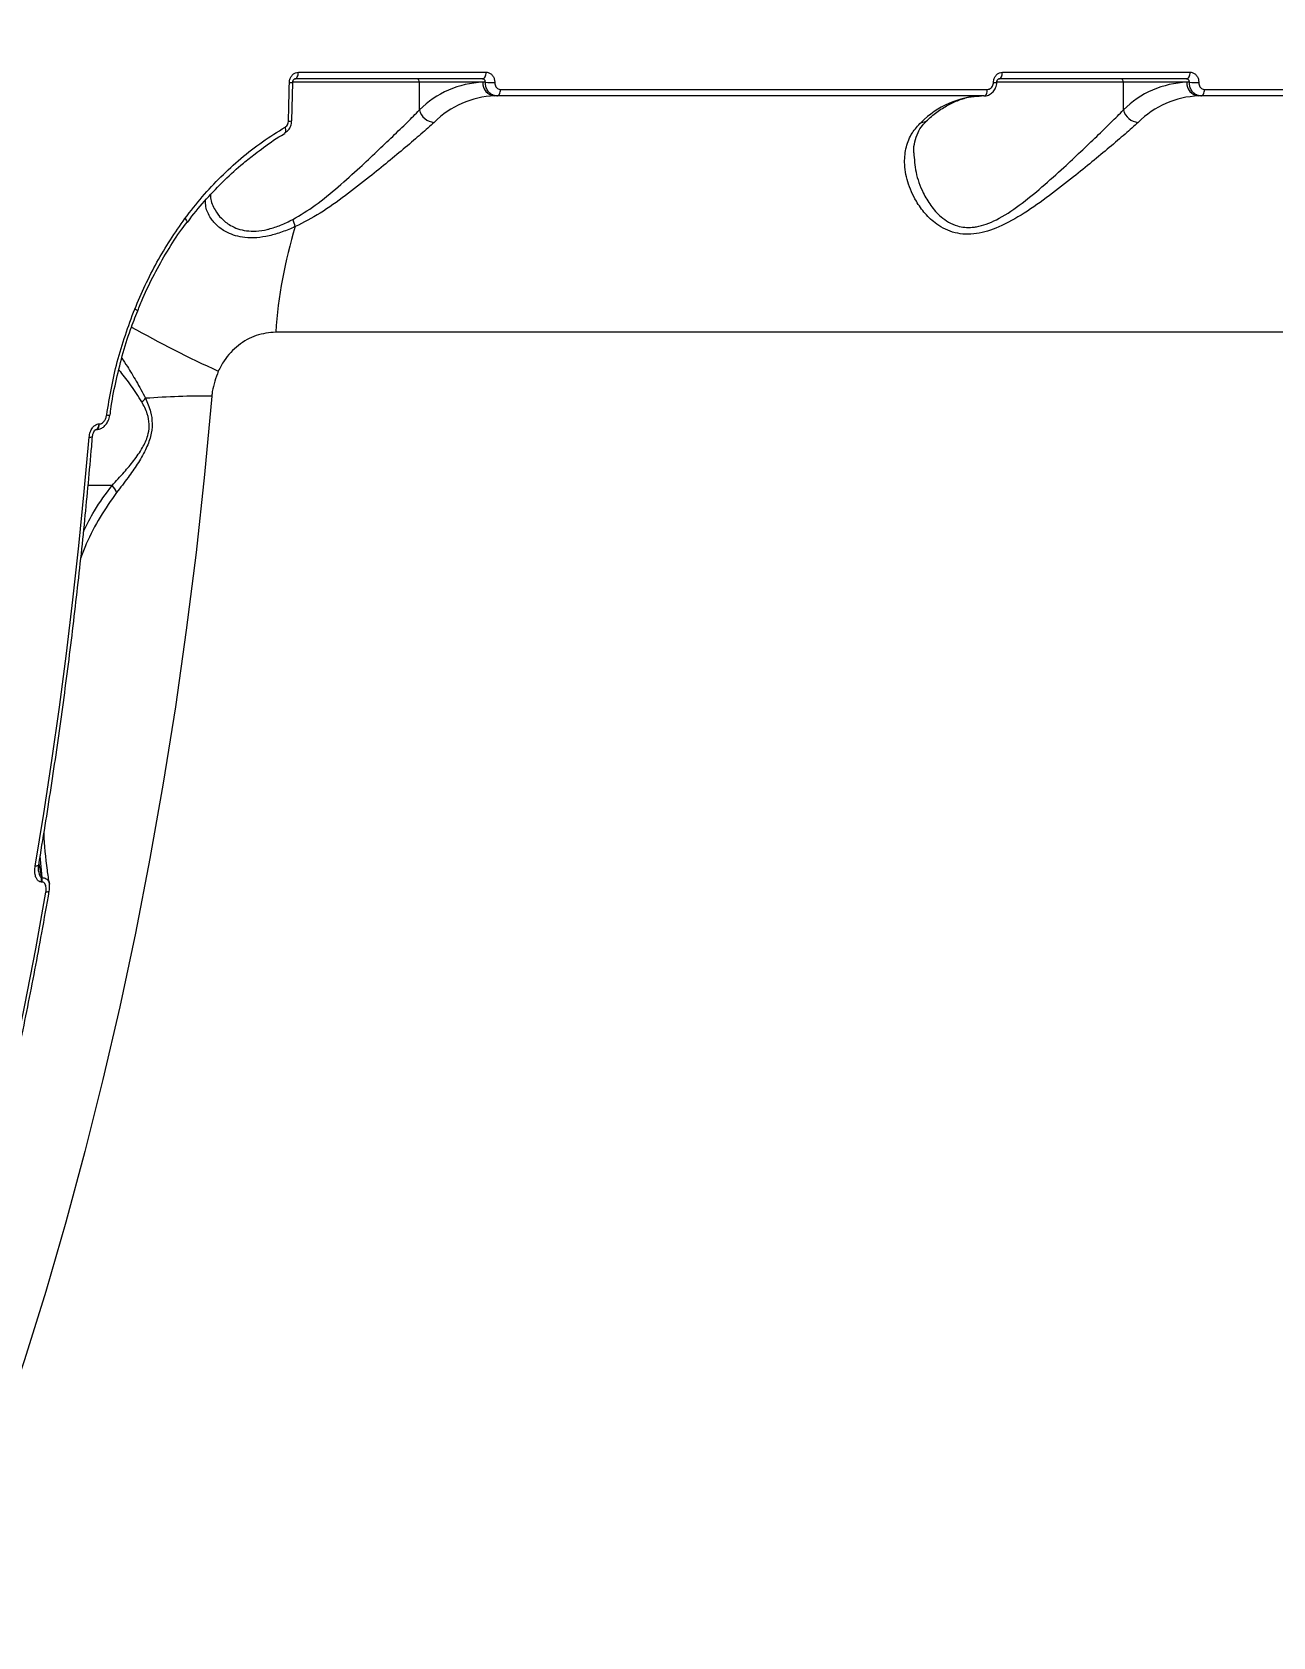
# Model space of a CAD drawing. Header units: millimetres. Extents: x -11024 to 8278, y -7837 to 5770.
# Drawn here: x 3032.8 to 3214.1, y 820 to 1054.5 of the extents above; entities that cross this region are included whole.
import ezdxf

# ---------------------------------------------------------------- set-up
doc = ezdxf.new("R2010")
doc.units = ezdxf.units.MM
for name, color, linetype in [('DIKOM_ОБЪЕКТ', 7, 'Continuous'), ('DIKOM_РАЗМЕР_ЗОНА', 7, 'Continuous'), ('DIKOM_РАЗМЕР_ОБЪЕКТА', 7, 'Continuous')]:
    doc.layers.add(name, color=color, linetype=linetype)
doc.styles.add('style1', font='arial.ttf', dxfattribs={"width": 0.8})
doc.dimstyles.new('1-50', dxfattribs={"dimtxt": 300, "dimasz": 200, "dimexe": 100, "dimexo": 0, "dimgap": 100, "dimtad": 1, "dimtxsty": 'style1', "dimcen": 200, "dimclrd": 7, "dimclre": 7, "dimclrt": 7, "dimadec": 1, "dimazin": 2, "dimtfac": 1, "dimtmove": 0, "dimatfit": 2, "dimfxl": 0, "dimlwd": 25, "dimlwe": 18, "dimarcsym": 0})

# ---------------------------------------------------------------- blocks, each defined once
blk = doc.blocks.new('*D9')
at = {"layer": 'Defpoints', "color": 0, "transparency": 16777216}
for p in [(3740.68, 3707.51), (-8191.56, -3797.25), (-1076.12, -3797.25)]:
    blk.add_point(p, dxfattribs=at)
at = {"layer": 'DIKOM_РАЗМЕР_ОБЪЕКТА', "color": 7, "lineweight": 18, "transparency": 16777216}
for p, q in [((3740.68, 3707.51), (-8291.56, 3707.51)), ((-1076.12, -3797.25), (-8291.56, -3797.25))]:
    blk.add_line(p, q, dxfattribs=at)
at = {"layer": 'DIKOM_РАЗМЕР_ОБЪЕКТА', "color": 7, "lineweight": 25, "transparency": 16777216}
blk.add_line((-8191.56, 3507.51), (-8191.56, -3597.25), dxfattribs=at)
at = {"layer": 'DIKOM_РАЗМЕР_ОБЪЕКТА', "color": 7, "transparency": 16777216}
for points in [[(-8224.9, 3507.51), (-8158.23, 3507.51), (-8191.56, 3707.51)], [(-8224.9, -3597.25), (-8158.23, -3597.25), (-8191.56, -3797.25)]]:
    blk.add_solid(points, dxfattribs=at)
at = {"layer": 'DIKOM_РАЗМЕР_ОБЪЕКТА', "color": 7, "transparency": 16777216, "insert": (-8444.74, -44.87), "char_height": 300, "attachment_point": 5, "rotation": 90, "style": 'style1'}
blk.add_mtext('7500', dxfattribs=at)
blk = doc.blocks.new('*D11')
at = {"layer": 'Defpoints', "color": 0, "transparency": 16777216}
for p in [(3316.13, 5770.14), (-10574.15, -5797.25), (-1580.09, -5797.25)]:
    blk.add_point(p, dxfattribs=at)
at = {"layer": 'DIKOM_РАЗМЕР_ЗОНА', "color": 7, "lineweight": 18, "transparency": 16777216}
for p, q in [((3316.13, 5770.14), (-10674.15, 5770.14)), ((-1580.09, -5797.25), (-10674.15, -5797.25))]:
    blk.add_line(p, q, dxfattribs=at)
at = {"layer": 'DIKOM_РАЗМЕР_ЗОНА', "color": 7, "lineweight": 25, "transparency": 16777216}
blk.add_line((-10574.15, 5570.14), (-10574.15, -5597.25), dxfattribs=at)
at = {"layer": 'DIKOM_РАЗМЕР_ЗОНА', "color": 7, "transparency": 16777216}
for points in [[(-10607.49, 5570.14), (-10540.82, 5570.14), (-10574.15, 5770.14)], [(-10607.49, -5597.25), (-10540.82, -5597.25), (-10574.15, -5797.25)]]:
    blk.add_solid(points, dxfattribs=at)
at = {"layer": 'DIKOM_РАЗМЕР_ЗОНА', "color": 7, "transparency": 16777216, "insert": (-10827.33, -172.99), "char_height": 300, "attachment_point": 5, "rotation": 90, "style": 'style1'}
blk.add_mtext('11500', dxfattribs=at)

msp = doc.modelspace()

# ---------------------------------------------------------------- linework, layer by layer
at = {"layer": 'DIKOM_ОБЪЕКТ', "color": 7, "linetype": 'Continuous', "lineweight": 15}
for p, q in [((3071.738, 1048.636), (3099.167, 1048.636)), ((3174.598, 1048.636), (3202.027, 1048.636)), ((3070.779, 1041.531), (3070.909, 1047.151)), ((3089.425, 1047.171), (3070.866, 1047.171)), ((3098.653, 1047.671), (3071.223, 1047.671)), ((3089.425, 1043.12), (3089.425, 1047.171)), ((3098.693, 1047.171), (3089.425, 1047.171)), ((3099.053, 1047.171), (3098.693, 1047.171)), ((3101.262, 1046.13), (3172.406, 1046.13)), ((3192.285, 1047.171), (3173.726, 1047.171)), ((3201.512, 1047.671), (3174.083, 1047.671)), ((3192.285, 1043.12), (3192.285, 1047.171)), ((3201.553, 1047.171), (3192.285, 1047.171)), ((3201.913, 1047.171), (3201.553, 1047.171)), ((3204.122, 1046.13), (3275.267, 1046.13)), ((3100.747, 1045.171), (3100.407, 1045.171)), ((3171.892, 1045.171), (3100.747, 1045.171)), ((3203.607, 1045.171), (3203.267, 1045.171)), ((3274.752, 1045.171), (3203.607, 1045.171)), ((3368.438, 1010.668), (3068.429, 1010.668)), ((3042.616, 997.267), (3042.696, 997.267)), ((3044.207, 998.586), (3044.208, 998.581)), ((3042.128, 996.424), (3042.188, 996.424)), ((3044.514, 988.254), (3041.003, 988.254)), ((3034.29, 930.965), (3034.021, 934.166)), ((3033.824, 932.968), (3034.186, 930.965)), ((3034.186, 930.965), (3034.29, 930.965)), ((3034.292, 930.318), (3034.188, 930.318))]:
    msp.add_line(p, q, dxfattribs=at)
at = {"layer": 'DIKOM_ОБЪЕКТ', "color": 7, "linetype": 'Continuous', "lineweight": 15, "flags": 128}
for points in [[(3071.223, 1047.671), (3071.321, 1047.689), (3071.416, 1047.744), (3071.504, 1047.832), (3071.581, 1047.951), (3071.645, 1048.097), (3071.694, 1048.264), (3071.725, 1048.446), (3071.738, 1048.636)], [(3098.653, 1047.671), (3098.751, 1047.689), (3098.845, 1047.744), (3098.933, 1047.832), (3099.01, 1047.951), (3099.074, 1048.097), (3099.123, 1048.264), (3099.154, 1048.446), (3099.167, 1048.636)], [(3174.083, 1047.671), (3174.181, 1047.689), (3174.276, 1047.744), (3174.364, 1047.832), (3174.441, 1047.951), (3174.505, 1048.097), (3174.554, 1048.264), (3174.585, 1048.446), (3174.598, 1048.636)], [(3201.512, 1047.671), (3201.611, 1047.689), (3201.705, 1047.744), (3201.793, 1047.832), (3201.87, 1047.951), (3201.935, 1048.097), (3201.983, 1048.264), (3202.014, 1048.446), (3202.027, 1048.636)], [(3070.294, 1041.506), (3070.312, 1042.209), (3070.33, 1042.912), (3070.347, 1043.616), (3070.364, 1044.319), (3070.38, 1045.022), (3070.395, 1045.726), (3070.41, 1046.429), (3070.424, 1047.132)], [(3100.747, 1045.171), (3100.845, 1045.189), (3100.939, 1045.243), (3101.026, 1045.331), (3101.104, 1045.449), (3101.168, 1045.594), (3101.216, 1045.76), (3101.248, 1045.941), (3101.262, 1046.13)], [(3171.892, 1045.171), (3171.99, 1045.189), (3172.084, 1045.243), (3172.171, 1045.331), (3172.249, 1045.449), (3172.313, 1045.594), (3172.362, 1045.76), (3172.393, 1045.941), (3172.406, 1046.13)], [(3203.607, 1045.171), (3203.705, 1045.189), (3203.799, 1045.243), (3203.887, 1045.331), (3203.964, 1045.449), (3204.028, 1045.594), (3204.077, 1045.76), (3204.108, 1045.941), (3204.122, 1046.13)], [(3069.783, 1039.798), (3069.829, 1039.833), (3069.879, 1039.909), (3069.908, 1040.012), (3069.914, 1040.139), (3069.898, 1040.285), (3069.859, 1040.444), (3069.8, 1040.612)], [(3055.453, 1026.758), (3055.472, 1026.799), (3055.466, 1026.865), (3055.431, 1026.949), (3055.367, 1027.047), (3055.279, 1027.157), (3055.168, 1027.273)], [(3059.086, 1001.323), (3058.024, 989.855), (3056.783, 978.456), (3055.363, 967.135), (3053.766, 955.904), (3051.993, 944.772), (3050.046, 933.751), (3047.928, 922.85), (3045.638, 912.079), (3043.181, 901.449), (3040.558, 890.97), (3037.771, 880.651), (3034.824, 870.501), (3031.718, 860.531), (3028.458, 850.749), (3025.045, 841.165), (3021.484, 831.788), (3017.776, 822.626), (3013.927, 813.687)], [(3042.098, 996.424), (3042.103, 996.424), (3042.247, 996.462), (3042.381, 996.577), (3042.492, 996.76), (3042.572, 996.996), (3042.616, 997.267)], [(3042.189, 996.424), (3042.328, 996.462), (3042.461, 996.577), (3042.573, 996.76), (3042.653, 996.996), (3042.696, 997.267)], [(3033.301, 932.659), (3034.554, 940.354), (3035.731, 948.094), (3036.832, 955.876), (3037.855, 963.698), (3038.801, 971.557), (3039.668, 979.45), (3040.458, 987.373), (3041.168, 995.325)], [(3033.797, 932.804), (3033.796, 932.797), (3033.763, 932.75), (3033.694, 932.711), (3033.591, 932.683), (3033.458, 932.665), (3033.301, 932.659)], [(3020.483, 864.538), (3022.578, 872.311), (3024.589, 880.167), (3026.516, 888.103), (3028.356, 896.116), (3030.11, 904.201), (3031.777, 912.356), (3033.355, 920.576), (3034.845, 928.859)], [(3035.342, 929.008), (3035.336, 928.989), (3035.298, 928.945), (3035.226, 928.908), (3035.124, 928.881), (3034.996, 928.865), (3034.845, 928.859)]]:
    msp.add_lwpolyline(points, dxfattribs=at)
at = {"layer": 'DIKOM_ОБЪЕКТ', "color": 7, "linetype": 'Continuous', "lineweight": 15}
for centre, radius, start, end in [((3070.574, 1049.579), 2.451, 266.49612, 277.86582), ((3088.957, 1047.204), 0.469, 355.95067, 85.25642), ((3099.191, 1033.402), 13.777, 92.07038, 135.14167), ((3100.562, 1047.038), 1.874, 175.93985, 265.26162), ((3100.377, 1070.109), 22.977, 266.6958, 270.1186), ((3173.434, 1049.581), 2.453, 266.5012, 277.86074), ((3191.817, 1047.204), 0.469, 355.96798, 85.2391), ((3202.051, 1033.403), 13.777, 92.07042, 135.14271), ((3203.422, 1047.038), 1.874, 175.94719, 265.26215), ((3203.237, 1070.088), 22.956, 266.69426, 270.12015), ((3100.882, 1032.058), 13.122, 92.0722, 135.14076), ((3172.027, 1032.057), 13.122, 92.0724, 135.13942), ((3203.742, 1032.057), 13.122, 92.0724, 135.13942), ((3070.443, 1043.319), 1.819, 265.27507, 280.62938), ((3091.732, 1043.683), 2.375, 193.71646, 266.34037), ((3162.76, 1042.628), 1.315, 268.47031, 311.67783), ((3194.592, 1043.683), 2.375, 193.70998, 266.34061), ((3065.168, 1024.615), 6.276, 13.47306, 23.54966), ((3135.8, 1006.207), 67.519, 162.88505, 176.21144), ((3047.594, 1013.221), 0.853, 41.25671, 74.57256), ((3133.593, 1165.485), 176.571, 240.73609, 245.38071), ((3058.53, 872.816), 128.508, 89.75211, 94.07183), ((3047.28, 1002.759), 2.759, 304.53573, 320.38368), ((3043.935, 999.449), 0.91, 256.72461, 287.44104), ((3041.314, 995.983), 0.674, 257.52637, 300.53523), ((3042.706, 986.334), 2.637, 19.99784, 46.72324), ((3032.318, 930.635), 1.897, 350.39168, 10.03054), ((3032.422, 930.635), 1.897, 350.39168, 10.03054)]:
    msp.add_arc(centre, radius, start, end, dxfattribs=at)
for points, knots in [([(3070.424, 1047.132), (3070.432, 1047.244), (3070.454, 1047.523), (3070.616, 1047.946), (3070.914, 1048.327), (3071.303, 1048.586), (3071.593, 1048.619), (3071.738, 1048.636)], [0, 0, 0, 0, 0.141866, 0.356722, 0.5712777, 0.7857213, 1, 1, 1, 1]), ([(3099.167, 1048.636), (3099.262, 1048.629), (3099.5, 1048.61), (3099.858, 1048.431), (3100.178, 1048.09), (3100.392, 1047.64), (3100.414, 1047.302), (3100.425, 1047.132)], [0, 0, 0, 0, 0.1405579, 0.355065, 0.5698646, 0.7848762, 1, 1, 1, 1]), ([(3173.284, 1047.132), (3173.292, 1047.244), (3173.314, 1047.523), (3173.476, 1047.946), (3173.774, 1048.327), (3174.163, 1048.586), (3174.453, 1048.619), (3174.598, 1048.636)], [0, 0, 0, 0, 0.1418637, 0.3567686, 0.5713707, 0.7857073, 1, 1, 1, 1]), ([(3202.027, 1048.636), (3202.122, 1048.629), (3202.36, 1048.61), (3202.718, 1048.43), (3203.039, 1048.09), (3203.252, 1047.64), (3203.274, 1047.302), (3203.285, 1047.132)], [0, 0, 0, 0, 0.140639, 0.3550887, 0.5698805, 0.7848841, 1, 1, 1, 1]), ([(3070.913, 1047.151), (3070.913, 1047.182), (3070.913, 1047.268), (3070.954, 1047.405), (3071.022, 1047.536), (3071.104, 1047.623), (3071.184, 1047.668), (3071.209, 1047.673), (3071.225, 1047.671), (3071.226, 1047.67)], [0, 0, 0, 0, 0.083543, 0.2334993, 0.387169, 0.5494609, 0.7300234, 0.9905998, 1, 1, 1, 1]), ([(3099.053, 1047.171), (3099.051, 1047.227), (3099.048, 1047.339), (3098.983, 1047.489), (3098.88, 1047.602), (3098.763, 1047.662), (3098.684, 1047.668), (3098.653, 1047.671)], [0, 0, 0, 0, 0.2155009, 0.430778, 0.6455616, 0.8597585, 1, 1, 1, 1]), ([(3100.747, 1045.171), (3100.621, 1045.18), (3100.303, 1045.205), (3099.824, 1045.444), (3099.393, 1045.896), (3099.103, 1046.496), (3099.07, 1046.946), (3099.053, 1047.171)], [0, 0, 0, 0, 0.1407368, 0.3554298, 0.5703125, 0.7851838, 1, 1, 1, 1]), ([(3100.425, 1047.132), (3100.432, 1047.02), (3100.446, 1046.794), (3100.588, 1046.494), (3100.801, 1046.267), (3101.04, 1046.147), (3101.199, 1046.135), (3101.262, 1046.13)], [0, 0, 0, 0, 0.21513556, 0.43014861, 0.64501254, 0.85954029, 1, 1, 1, 1]), ([(3171.925, 1045.19), (3171.977, 1045.185), (3172.248, 1045.162), (3172.73, 1045.349), (3173.277, 1045.76), (3173.638, 1046.372), (3173.797, 1046.875), (3173.764, 1047.137), (3173.762, 1047.153)], [0, 0, 0, 0, 0.0531744, 0.2781864, 0.5038135, 0.7375314, 0.9841297, 1, 1, 1, 1]), ([(3172.406, 1046.13), (3172.503, 1046.141), (3172.696, 1046.163), (3172.956, 1046.336), (3173.155, 1046.59), (3173.264, 1046.872), (3173.278, 1047.058), (3173.284, 1047.132)], [0, 0, 0, 0, 0.2143108, 0.4286185, 0.643206, 0.858079, 1, 1, 1, 1]), ([(3173.773, 1047.151), (3173.773, 1047.182), (3173.774, 1047.268), (3173.814, 1047.405), (3173.882, 1047.536), (3173.964, 1047.623), (3174.044, 1047.668), (3174.069, 1047.673), (3174.085, 1047.671), (3174.086, 1047.67)], [0, 0, 0, 0, 0.0835582, 0.2335284, 0.3871289, 0.5494357, 0.7302112, 0.9908117, 1, 1, 1, 1]), ([(3201.913, 1047.171), (3201.912, 1047.227), (3201.909, 1047.339), (3201.843, 1047.489), (3201.741, 1047.602), (3201.623, 1047.662), (3201.544, 1047.668), (3201.512, 1047.671)], [0, 0, 0, 0, 0.2154611, 0.4308093, 0.64537, 0.8595274, 1, 1, 1, 1]), ([(3203.607, 1045.171), (3203.481, 1045.18), (3203.163, 1045.205), (3202.684, 1045.444), (3202.253, 1045.896), (3201.963, 1046.496), (3201.93, 1046.946), (3201.913, 1047.171)], [0, 0, 0, 0, 0.1407048, 0.3554455, 0.5702907, 0.7851729, 1, 1, 1, 1]), ([(3203.285, 1047.132), (3203.292, 1047.02), (3203.307, 1046.794), (3203.448, 1046.494), (3203.661, 1046.267), (3203.9, 1046.147), (3204.059, 1046.135), (3204.122, 1046.13)], [0, 0, 0, 0, 0.2151603, 0.4302404, 0.6449718, 0.8595242, 1, 1, 1, 1]), ([(3163.639, 1041.649), (3163.908, 1041.888), (3164.693, 1042.586), (3166.021, 1043.525), (3167.619, 1044.37), (3169.236, 1044.923), (3170.547, 1045.148), (3171.322, 1045.165), (3171.552, 1045.171)], [0, 0, 0, 0, 0.10338663, 0.30191576, 0.50173509, 0.70475224, 0.91246395, 1, 1, 1, 1]), ([(3069.778, 1039.82), (3069.859, 1039.862), (3070.139, 1040.008), (3070.493, 1040.461), (3070.756, 1041.023), (3070.748, 1041.4), (3070.745, 1041.532)], [0, 0, 0, 0, 0.1326388, 0.4638292, 0.8122683, 1, 1, 1, 1]), ([(3069.8, 1040.612), (3069.883, 1040.673), (3070.05, 1040.795), (3070.219, 1041.084), (3070.285, 1041.334), (3070.292, 1041.476), (3070.294, 1041.506)], [0, 0, 0, 0, 0.3056687, 0.6115392, 0.9179863, 1, 1, 1, 1]), ([(3070.922, 1027.122), (3072.028, 1027.786), (3074.353, 1029.182), (3077.586, 1031.895), (3080.561, 1034.58), (3083.22, 1037.068), (3085.542, 1039.289), (3087.689, 1041.362), (3088.846, 1042.535), (3089.425, 1043.12)], [0, 0, 0, 0, 0.14637714, 0.30758191, 0.4690103, 0.60210668, 0.7351125, 0.86764596, 1, 1, 1, 1]), ([(3091.58, 1041.313), (3090.963, 1040.758), (3089.727, 1039.646), (3087.394, 1037.669), (3084.853, 1035.548), (3081.926, 1033.169), (3078.635, 1030.603), (3075.034, 1028.007), (3072.497, 1026.705), (3071.272, 1026.077)], [0, 0, 0, 0, 0.1316592, 0.2634943, 0.3951409, 0.5268791, 0.6883026, 0.8495373, 1, 1, 1, 1]), ([(3194.44, 1041.313), (3193.823, 1040.758), (3192.587, 1039.646), (3190.254, 1037.669), (3187.713, 1035.547), (3184.786, 1033.171), (3181.498, 1030.591), (3177.861, 1028.033), (3174.279, 1025.998), (3171.321, 1025.045), (3169.189, 1024.927), (3167.643, 1025.139), (3166.228, 1025.662), (3164.703, 1026.583), (3163.238, 1027.962), (3161.756, 1030.063), (3160.646, 1032.616), (3160.2, 1035.334), (3160.466, 1037.742), (3161.252, 1039.731), (3162.261, 1040.815), (3162.725, 1041.313)], [0, 0, 0, 0, 0.0554751, 0.1110244, 0.1664979, 0.2220049, 0.2900229, 0.3579642, 0.4226742, 0.4774059, 0.5052463, 0.5330947, 0.5627092, 0.5923751, 0.6404311, 0.6885817, 0.7603252, 0.8320609, 0.8910001, 0.9498664, 1, 1, 1, 1]), ([(3161.654, 1036.881), (3161.65, 1036.932), (3161.602, 1037.508), (3161.781, 1038.502), (3162.196, 1039.778), (3162.81, 1040.811), (3163.39, 1041.387), (3163.65, 1041.645)], [0, 0, 0, 0, 0.0261738, 0.2986235, 0.5705609, 0.8074404, 1, 1, 1, 1]), ([(3161.654, 1036.881), (3161.715, 1035.939), (3161.84, 1033.991), (3162.793, 1031.346), (3164.077, 1029.132), (3165.349, 1027.681), (3166.708, 1026.696), (3168.189, 1026.042), (3169.636, 1025.898), (3171.076, 1026.089), (3172.264, 1026.415), (3174.401, 1027.361), (3177.167, 1029.197), (3180.428, 1031.878), (3183.402, 1034.561), (3186.072, 1037.062), (3188.385, 1039.272), (3190.539, 1041.355), (3191.698, 1042.526), (3192.285, 1043.12)], [0, 0, 0, 0, 0.0837312, 0.1730434, 0.2302418, 0.2886018, 0.3225476, 0.3574043, 0.4073003, 0.4205935, 0.451724, 0.483894, 0.5607507, 0.6426275, 0.7267583, 0.7946304, 0.8636889, 0.9308945, 1, 1, 1, 1]), ([(3055.168, 1027.273), (3055.997, 1028.346), (3057.655, 1030.49), (3060.395, 1033.407), (3063.33, 1036.099), (3066.457, 1038.545), (3068.685, 1039.923), (3069.8, 1040.612)], [0, 0, 0, 0, 0.1978335, 0.3955014, 0.5931696, 0.7965863, 1, 1, 1, 1]), ([(3065.435, 1036.714), (3065.829, 1037.023), (3067.192, 1038.093), (3068.669, 1039.086), (3069.774, 1039.681), (3069.827, 1039.71)], [0, 0, 0, 0, 0.2795153, 0.9653163, 1, 1, 1, 1]), ([(3055.533, 1026.691), (3055.656, 1026.864), (3056.521, 1028.082), (3058.31, 1030.168), (3060.907, 1032.904), (3063.292, 1035.097), (3064.853, 1036.275), (3065.435, 1036.714)], [0, 0, 0, 0, 0.0435998, 0.3078555, 0.5739091, 0.8411899, 1, 1, 1, 1]), ([(3071.272, 1026.077), (3070.64, 1025.807), (3069.361, 1025.263), (3067.464, 1024.704), (3065.612, 1024.411), (3063.448, 1024.442), (3061.471, 1025.044), (3059.884, 1026.122), (3058.804, 1027.403), (3058.176, 1028.704), (3058.167, 1029.616), (3058.164, 1029.943)], [0, 0, 0, 0, 0.0889823, 0.1798852, 0.269113, 0.3614105, 0.5230341, 0.6423411, 0.7651079, 0.9157895, 1, 1, 1, 1]), ([(3058.881, 1030.72), (3058.885, 1030.576), (3058.904, 1029.803), (3059.436, 1028.623), (3060.427, 1027.25), (3061.878, 1026.1), (3063.673, 1025.453), (3065.588, 1025.386), (3066.717, 1025.558), (3067.908, 1025.852), (3069.161, 1026.267), (3070.33, 1026.835), (3070.922, 1027.122)], [0, 0, 0, 0, 0.0378923, 0.2037986, 0.3301064, 0.4596329, 0.6271363, 0.7123328, 0.8006151, 0.8133075, 0.905379, 1, 1, 1, 1]), ([(3047.821, 1014.042), (3048.837, 1016.365), (3050.893, 1021.064), (3053.732, 1025.188), (3055.168, 1027.273)], [0, 0, 0, 0, 0.494167, 1, 1, 1, 1]), ([(3048.265, 1013.772), (3048.509, 1014.39), (3049.228, 1016.22), (3050.665, 1019.142), (3052.563, 1022.51), (3054.186, 1025.042), (3055.215, 1026.396), (3055.478, 1026.741)], [0, 0, 0, 0, 0.131841, 0.3903325, 0.6500035, 0.9106906, 1, 1, 1, 1]), ([(3043.726, 998.563), (3044.165, 1001.173), (3045.053, 1006.458), (3046.891, 1011.494), (3047.821, 1014.042)], [0, 0, 0, 0, 0.4938762, 1, 1, 1, 1]), ([(3044.239, 998.582), (3044.269, 998.847), (3044.451, 1000.433), (3045.023, 1003.326), (3045.974, 1007.223), (3047.05, 1010.721), (3047.902, 1012.865), (3048.263, 1013.772)], [0, 0, 0, 0, 0.0509843, 0.3054935, 0.559823, 0.8135641, 1, 1, 1, 1]), ([(3068.429, 1010.668), (3067.468, 1010.571), (3065.564, 1010.379), (3062.926, 1008.863), (3061.062, 1006.939), (3060.306, 1005.484), (3060.036, 1004.965)], [0, 0, 0, 0, 0.2885587, 0.5716322, 0.8470345, 1, 1, 1, 1]), ([(3045.937, 1006.906), (3046.2, 1006.49), (3046.835, 1005.491), (3048.054, 1003.538), (3048.953, 1001.85), (3049.405, 1001)], [0, 0, 0, 0, 0.2611013, 0.6278661, 1, 1, 1, 1]), ([(3048.844, 1000.486), (3048.33, 1001.289), (3047.301, 1002.894), (3046.131, 1004.396), (3045.597, 1005.068), (3045.51, 1005.178)], [0, 0, 0, 0, 0.45516625, 0.91099817, 1, 1, 1, 1]), ([(3060.036, 1004.965), (3059.675, 1003.984), (3059.277, 1002.901), (3059.118, 1001.659), (3059.097, 1001.438), (3059.086, 1001.323)], [0, 0, 0, 0, 0.82177652, 0.90786362, 1, 1, 1, 1]), ([(3044.514, 988.254), (3045.104, 988.897), (3046.155, 990.044), (3047.699, 991.857), (3048.923, 993.606), (3049.734, 995.326), (3049.939, 996.537), (3049.942, 997.622), (3049.672, 998.971), (3049.149, 999.928), (3048.844, 1000.486)], [0, 0, 0, 0, 0.2010395, 0.3583834, 0.5149387, 0.6385006, 0.7217744, 0.7449591, 0.8512656, 1, 1, 1, 1]), ([(3049.405, 1001), (3049.68, 1000.361), (3050.158, 999.25), (3050.447, 997.302), (3050.2, 995.332), (3049.383, 993.297), (3048.203, 991.324), (3046.745, 989.263), (3045.74, 987.958), (3045.184, 987.236)], [0, 0, 0, 0, 0.1491257, 0.259645, 0.3716714, 0.498793, 0.6508263, 0.8069678, 1, 1, 1, 1]), ([(3041.168, 995.325), (3041.208, 995.576), (3041.283, 996.052), (3041.589, 996.646), (3041.951, 997.035), (3042.302, 997.236), (3042.521, 997.258), (3042.616, 997.267)], [0, 0, 0, 0, 0.2791975, 0.5293956, 0.7216305, 0.8793862, 1, 1, 1, 1]), ([(3042.187, 996.443), (3042.334, 996.448), (3042.667, 996.457), (3043.151, 996.703), (3043.615, 997.117), (3043.991, 997.727), (3044.172, 998.251), (3044.201, 998.553), (3044.203, 998.582)], [0, 0, 0, 0, 0.1382462, 0.3123465, 0.4984993, 0.7184304, 0.9730593, 1, 1, 1, 1]), ([(3042.696, 997.267), (3042.75, 997.272), (3042.89, 997.283), (3043.127, 997.405), (3043.393, 997.667), (3043.623, 998.07), (3043.691, 998.397), (3043.726, 998.563)], [0, 0, 0, 0, 0.10112445, 0.26135921, 0.46074915, 0.72655862, 1, 1, 1, 1]), ([(3033.797, 932.804), (3034.116, 934.727), (3035.041, 940.305), (3036.455, 949.611), (3037.984, 960.741), (3039.352, 971.949), (3040.541, 983.028), (3041.271, 990.861), (3041.616, 994.926), (3041.657, 995.402)], [0, 0, 0, 0, 0.0939975, 0.2725885, 0.4511809, 0.6297699, 0.8083564, 0.9775449, 1, 1, 1, 1]), ([(3041.662, 995.403), (3041.664, 995.442), (3041.674, 995.633), (3041.762, 995.928), (3041.905, 996.204), (3042.02, 996.342), (3042.092, 996.406), (3042.134, 996.427), (3042.131, 996.426), (3042.13, 996.425)], [0, 0, 0, 0, 0.0892776, 0.44383, 0.6662924, 0.7917195, 0.8805972, 0.9643028, 1, 1, 1, 1]), ([(3045.184, 987.236), (3044.354, 986.058), (3042.693, 983.701), (3041.013, 980.447), (3040.205, 978.38), (3039.942, 977.706)], [0, 0, 0, 0, 0.4025451, 0.805392, 1, 1, 1, 1]), ([(3040.356, 981.557), (3040.861, 982.574), (3042.05, 984.967), (3043.614, 987.054), (3044.514, 988.254)], [0, 0, 0, 0, 0.4248519, 1, 1, 1, 1]), ([(3035.355, 930.035), (3035.257, 930.711), (3034.898, 933.196), (3034.644, 935.688), (3034.57, 937.491), (3034.569, 937.505)], [0, 0, 0, 0, 0.2709043, 0.9945197, 1, 1, 1, 1]), ([(3034.188, 930.318), (3034.105, 930.327), (3033.92, 930.348), (3033.653, 930.534), (3033.412, 930.893), (3033.223, 931.563), (3033.227, 932.193), (3033.293, 932.613), (3033.301, 932.659)], [0, 0, 0, 0, 0.0933576, 0.2087224, 0.3720731, 0.5792871, 0.9536283, 1, 1, 1, 1]), ([(3033.787, 931.905), (3033.778, 931.947), (3033.739, 932.141), (3033.741, 932.458), (3033.791, 932.724), (3033.806, 932.804)], [0, 0, 0, 0, 0.1617866, 0.7465606, 1, 1, 1, 1]), ([(3033.784, 931.893), (3033.814, 931.74), (3033.866, 931.482), (3033.973, 931.179), (3034.07, 931.024), (3034.14, 930.972), (3034.171, 930.968), (3034.186, 930.965)], [0, 0, 0, 0, 0.435404, 0.7386728, 0.9014125, 0.951448, 1, 1, 1, 1]), ([(3034.29, 930.965), (3034.394, 930.956), (3034.623, 930.934), (3034.948, 930.791), (3035.213, 930.519), (3035.366, 930.248), (3035.356, 930.062), (3035.354, 930.035)], [0, 0, 0, 0, 0.1756742, 0.3853497, 0.653182, 0.9479684, 1, 1, 1, 1]), ([(3020.993, 864.744), (3021.481, 866.529), (3022.898, 871.706), (3025.131, 880.387), (3027.644, 890.825), (3030.007, 901.394), (3032.218, 912.085), (3033.982, 921.303), (3034.983, 926.972), (3035.342, 929.008)], [0, 0, 0, 0, 0.0864685, 0.2507614, 0.4150555, 0.5793451, 0.7436316, 0.9079165, 1, 1, 1, 1]), ([(3034.845, 928.859), (3034.871, 929.129), (3034.91, 929.523), (3034.78, 929.966), (3034.633, 930.185), (3034.463, 930.301), (3034.345, 930.313), (3034.292, 930.318)], [0, 0, 0, 0, 0.4299538, 0.6257303, 0.7880459, 0.9051764, 1, 1, 1, 1]), ([(3035.33, 929.008), (3035.352, 929.116), (3035.42, 929.456), (3035.381, 929.794), (3035.355, 930.025)], [0, 0, 0, 0, 0.3180869, 1, 1, 1, 1])]:
    msp.add_open_spline(points, degree=3, knots=knots, dxfattribs=at)

# ---------------------------------------------------------------- dimensions: what is measured, and where the dimension line sits
at = {"layer": 'DIKOM_РАЗМЕР_ЗОНА'}
dim = msp.add_linear_dim(base=(-10574.155, -5797.252), p1=(3316.126, 5770.14), p2=(-1580.087, -5797.252), angle=90, text='11500', dimstyle='1-50', dxfattribs=at)
dim.commit()
dim.dimension.update_dxf_attribs({"geometry": '*D11', "text_midpoint": (-10574.155, -172.992), "dimtype": 160})
at = {"layer": 'DIKOM_РАЗМЕР_ОБЪЕКТА'}
dim = msp.add_linear_dim(base=(-8191.564, -3797.252), p1=(3740.68, 3707.508), p2=(-1076.116, -3797.252), angle=90, text='7500', dimstyle='1-50', dxfattribs=at)
dim.commit()
dim.dimension.update_dxf_attribs({"geometry": '*D9', "text_midpoint": (-8191.564, -44.872), "dimtype": 160})

doc.saveas('drawing.dxf')
